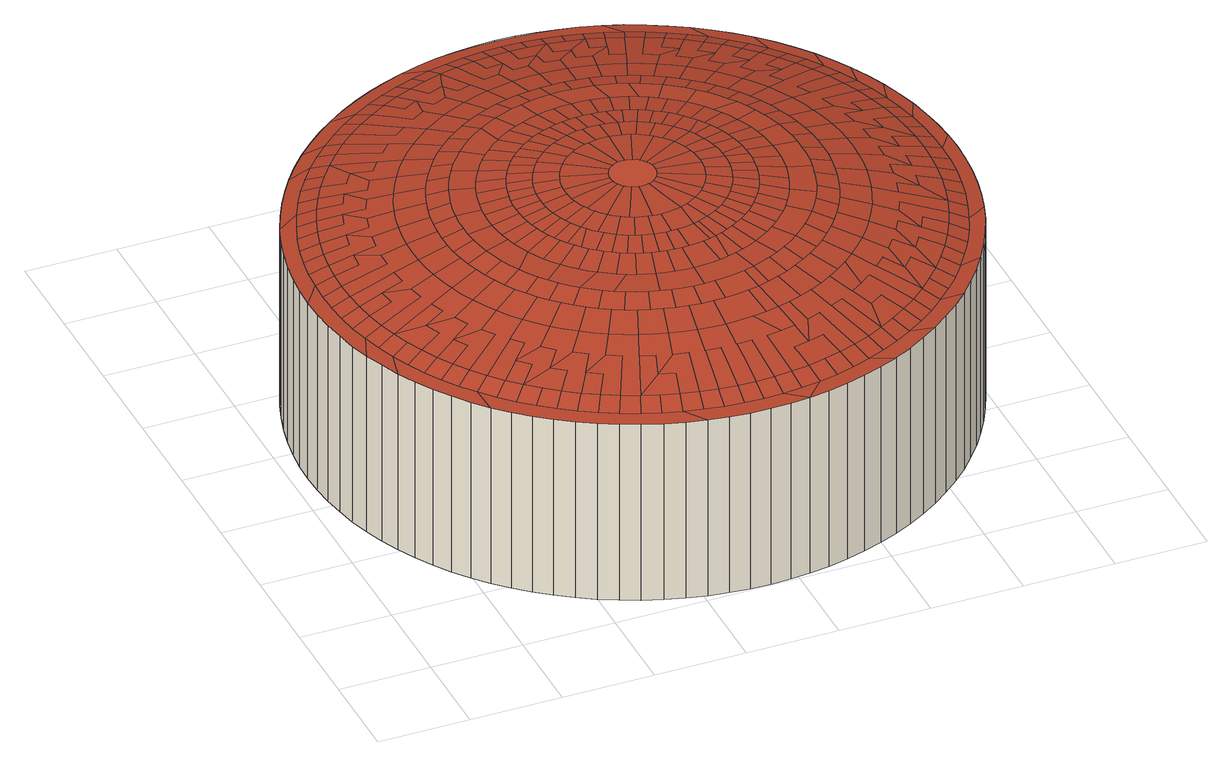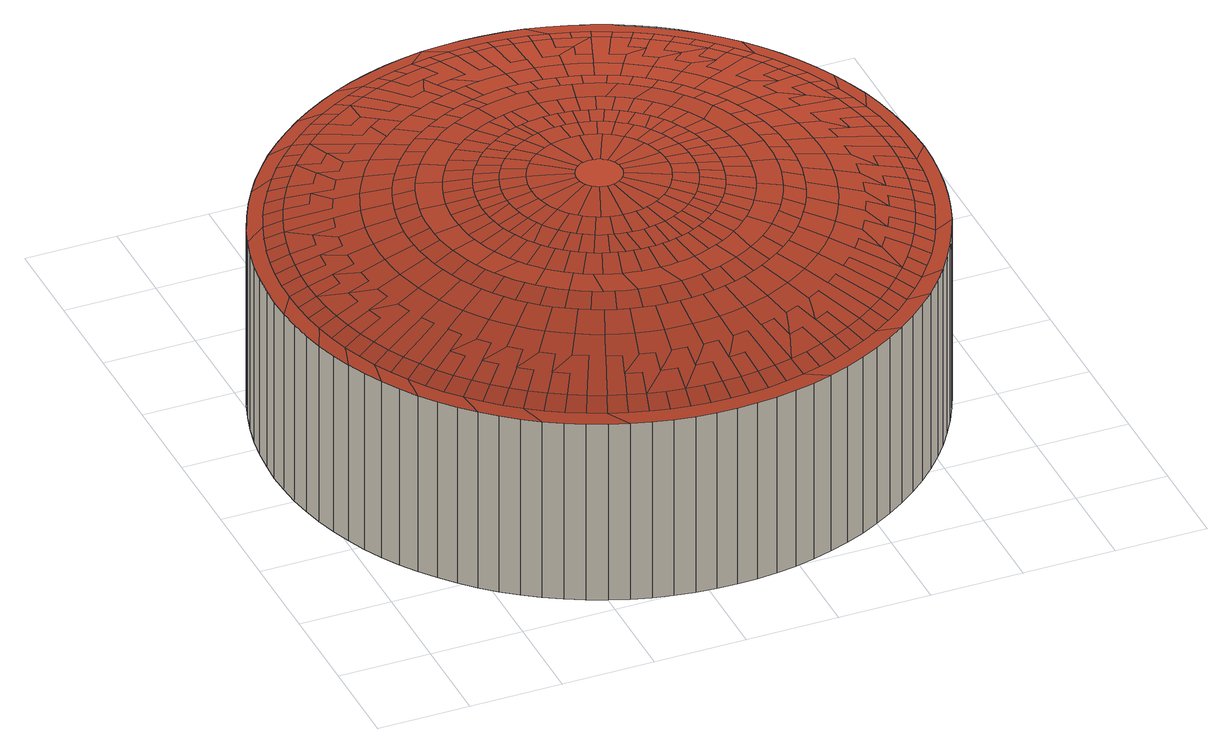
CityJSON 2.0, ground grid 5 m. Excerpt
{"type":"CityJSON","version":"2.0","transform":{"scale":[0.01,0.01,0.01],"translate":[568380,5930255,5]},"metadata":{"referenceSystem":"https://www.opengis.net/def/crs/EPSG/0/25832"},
"CityObjects":{
"building1":{"type":"Building","attributes":{"Grundfläche 2D":"973.888576","Grundhöhe NN":"5.052"},"geometry":[{"type":"Solid","lod":"3","boundaries":[[[[0,1,2,3,4,5,6,7,8,9]],[[10,11,12,13,1,0,14,15]],[[16,17,18,19,11,10,20,21]],[[22,23,24,25,17,16,26,27]],[[28,29,30,31,32,23,22,33,34,35]],[[36,37,38,39,40,41,42,29,28,43,44,45,46,47]],[[48,49,50,51,37,36,52,53]],[[54,55,56,49,48,57]],[[58,59,60,55,54,61]],[[62,63,64,59,58,65]],[[66,67,68,69,63,62,70,71]],[[72,73,74,75,67,66,76,77]],[[78,79,80,81,82,73,72,83,84,85]],[[86,87,88,89,90,91,92,93,94,95,96,79,78,97,98,99,100,101,102,103,104,105]],[[106,107,108,109,110,111,87,86,112,113,114,115]],[[116,117,118,119,107,106,120,121]],[[122,123,124,117,116,125]],[[126,127,128,129,130,123,122,131,132,133]],[[134,135,136,137,138,139,140,127,126,141,142,143,144,145]],[[146,147,148,149,150,151,135,134,152,153,154,155]],[[156,157,158,147,146,159]],[[160,161,162,163,164,165,157,156,166,167,168,169]],[[170,171,172,173,174,175,176,177,178,179,180,161,160,181,182,183,184,185,186,187,188,189]],[[5,190,191,192,193,194,171,170,195,196,197,198]],[[5,4,199,190]],[[200,201,202,203,204,205,206,207,208,209,210,211,212,213,214,215,216,217]],[[218,219,220,221,222,223,224,225,226,227,205,204,203,228]],[[229,230,231,232,233,234,235,236,237,238,223,222,221,239]],[[240,241,242,243,244,245,246,247,248,249,234,233,232,250]],[[251,252,253,254,255,256,257,258,259,245,244,243,260]],[[261,262,263,264,265,266,267,268,269,255,254,253,270]],[[271,272,273,274,275,276,277,278,279,280,266,265,264,281]],[[282,283,284,285,286,287,288,289,290,291,276,275,274,292]],[[293,294,295,296,297,298,299,300,301,302,287,286,285,303]],[[304,305,306,307,308,309,310,311,312,313,298,297,296,314]],[[315,316,317,318,319,320,321,322,323,324,309,308,307,325]],[[326,327,328,329,330,331,332,333,334,335,320,319,318,336]],[[337,338,339,340,341,342,343,344,345,346,331,330,329,347]],[[348,349,350,351,352,353,354,355,356,357,342,341,340,358]],[[359,360,361,362,363,364,365,366,367,368,353,352,351,369]],[[370,371,372,373,374,375,376,377,378,379,364,363,362,380]],[[381,382,383,384,385,386,387,388,389,390,375,374,373,391]],[[392,393,394,395,396,397,398,399,400,386,385,384,401]],[[402,403,404,405,406,407,408,409,410,396,395,394,411]],[[411,394,393,392,401,384,383,382,381,391,373,372,371,370,380,362,361,360,359,369,351,350,349,348,358,340,339,338,337,347,329,328,327,326,336,318,317,316,315,325,307,306,305,304,314,296,295,294,293,303,285,284,283,282,292,274,273,272,271,281,264,263,262,261,270,253,252,251,260,243,242,241,240,250,232,231,230,229,239,221,220,219,218,228,203,202,201,200,217,216,215,214,412,413,414,415,405,404,403,402]],[[414,413,412,214,213,212,416,417,418,419,407,406,405,415]],[[208,207,420,421,422,423,424,212,211,210,209]],[[205,227,425,426,427,420,207,206]],[[225,224,428,429,430,425,227,226]],[[238,237,431,432,433,428,224,223]],[[235,234,434,435,436,431,237,236]],[[248,247,437,438,439,434,234,249]],[[245,259,440,441,442,437,247,246]],[[257,256,443,444,445,440,259,258]],[[269,268,446,447,448,443,256,255]],[[266,280,449,450,451,446,268,267]],[[278,277,452,453,454,449,280,279]],[[291,290,455,456,457,452,277,276]],[[288,287,458,459,460,455,290,289]],[[301,300,461,462,463,458,287,302]],[[298,313,464,465,466,461,300,299]],[[311,310,467,468,469,464,313,312]],[[324,323,470,471,472,467,310,309]],[[321,320,473,474,475,470,323,322]],[[334,333,476,477,478,473,320,335]],[[331,346,479,480,481,476,333,332]],[[344,343,482,483,484,479,346,345]],[[357,356,485,486,487,482,343,342]],[[354,353,488,489,490,485,356,355]],[[367,366,491,492,493,488,353,368]],[[364,379,494,495,496,491,366,365]],[[377,376,497,498,499,494,379,378]],[[390,389,500,501,502,497,376,375]],[[387,386,503,504,505,500,389,388]],[[399,398,506,507,508,503,386,400]],[[396,410,509,510,511,506,398,397]],[[408,407,512,513,514,509,410,409]],[[418,417,515,516,517,512,407,419]],[[212,424,518,519,515,417,416]],[[421,520,521,522,523,424,423,422]],[[427,524,525,520,421,420]],[[425,526,527,524,427,426]],[[429,528,529,526,425,430]],[[433,530,531,528,429,428]],[[431,532,533,530,433,432]],[[435,534,535,532,431,436]],[[439,438,536,537,534,435,434]],[[437,538,539,536,438]],[[441,540,541,538,437,442]],[[445,542,543,540,441,440]],[[443,544,545,542,445,444]],[[447,546,547,544,443,448]],[[451,548,549,546,447,446]],[[449,550,551,548,451,450]],[[453,552,553,550,449,454]],[[457,554,555,552,453,452]],[[455,556,557,554,457,456]],[[459,558,559,556,455,460]],[[463,560,561,558,459,458]],[[461,562,563,560,463,462]],[[465,564,565,562,461,466]],[[469,566,567,564,465,464]],[[467,568,569,566,469,468]],[[471,570,571,568,467,472]],[[475,572,573,570,471,470]],[[473,478,574,575,572,475,474]],[[477,476,576,577,574,478]],[[481,578,579,576,476]],[[479,580,581,578,481,480]],[[483,582,583,580,479,484]],[[487,584,585,582,483,482]],[[485,586,587,584,487,486]],[[489,488,588,589,586,485,490]],[[493,590,591,588,488]],[[491,592,593,590,493,492]],[[495,594,595,592,491,496]],[[499,498,596,597,594,495,494]],[[497,598,599,596,498]],[[501,600,601,598,497,502]],[[505,602,603,600,501,500]],[[503,604,605,602,505,504]],[[507,606,607,604,503,508]],[[511,608,609,606,507,506]],[[509,610,611,608,511,510]],[[513,612,613,610,509,514]],[[517,614,615,612,513,512]],[[515,616,617,614,517,516]],[[518,618,619,616,515,519]],[[523,618,518,424]],[[525,620,621,622,623,522,521,520]],[[623,624,618,523,522]],[[527,625,626,620,525,524]],[[529,627,628,625,527,526]],[[531,629,630,627,529,528]],[[533,631,632,629,531,530]],[[535,633,634,631,533,532]],[[537,635,636,633,535,534]],[[539,637,638,635,537,536]],[[541,639,640,637,539,538]],[[543,641,642,639,541,540]],[[545,643,644,641,543,542]],[[547,645,646,643,545,544]],[[549,647,648,645,547,546]],[[551,649,650,647,549,548]],[[553,651,652,649,551,550]],[[555,653,654,651,553,552]],[[557,655,656,653,555,554]],[[559,657,658,655,557,556]],[[561,659,660,657,559,558]],[[563,661,662,659,561,560]],[[565,663,664,661,563,562]],[[567,665,666,663,565,564]],[[569,667,668,665,567,566]],[[571,669,670,667,569,568]],[[573,671,672,669,571,570]],[[575,673,674,671,573,572]],[[577,675,676,673,575,574]],[[579,677,678,675,577,576]],[[581,679,680,677,579,578]],[[583,681,682,679,581,580]],[[585,683,684,681,583,582]],[[587,685,686,683,585,584]],[[589,687,688,685,587,586]],[[591,689,690,687,589,588]],[[593,691,692,689,591,590]],[[595,693,694,691,593,592]],[[597,695,696,693,595,594]],[[599,697,698,695,597,596]],[[601,699,700,697,599,598]],[[603,701,702,699,601,600]],[[605,703,704,701,603,602]],[[607,705,706,703,605,604]],[[609,707,708,705,607,606]],[[611,709,710,707,609,608]],[[613,711,712,709,611,610]],[[615,713,714,711,613,612]],[[617,715,716,713,615,614]],[[619,717,718,715,617,616]],[[624,719,717,619,618]],[[621,620,720,721,722,723,724,725,719,624,623,622]],[[625,628,627,726,727,728,729,720,620,626]],[[629,632,730,731,732,733,726,627,630]],[[634,633,734,735,736,730,632,631]],[[635,638,637,737,738,739,734,633,636]],[[639,642,641,740,741,742,737,637,640]],[[643,646,743,744,745,746,740,641,644]],[[648,647,747,748,749,743,646,645]],[[649,652,750,751,752,747,647,650]],[[654,653,656,753,754,755,756,750,652,651]],[[658,657,757,758,759,753,656,655]],[[659,662,760,761,762,757,657,660]],[[664,663,763,764,765,766,760,662,661]],[[665,668,767,768,763,663,666]],[[670,669,769,770,771,767,668,667]],[[671,674,673,772,773,774,769,669,672]],[[675,678,677,775,776,777,778,772,673,676]],[[680,679,682,779,780,781,775,677]],[[681,684,782,783,784,779,682]],[[686,685,785,786,787,782,684,683]],[[687,690,788,789,790,791,785,685,688]],[[692,691,792,793,788,690,689]],[[693,696,794,795,796,792,691,694]],[[698,697,797,798,799,794,696,695]],[[699,702,701,800,801,802,803,797,697,700]],[[703,706,705,804,805,806,807,800,701,704]],[[707,710,808,809,810,804,705,708]],[[712,711,714,811,812,813,814,808,710,709]],[[716,715,815,816,817,811,714,713]],[[717,719,725,818,819,815,715,718]],[[721,820,821,822,823,724,723,722]],[[729,824,825,820,721,720]],[[727,826,827,824,729,728]],[[733,828,829,826,727,726]],[[731,830,831,828,733,732]],[[736,832,833,830,731,730]],[[734,834,835,832,736,735]],[[738,836,837,834,734,739]],[[742,838,839,836,738,737]],[[740,840,841,838,742,741]],[[745,842,843,840,740,746]],[[743,844,845,842,745,744]],[[748,846,847,844,743,749]],[[752,848,849,846,748,747]],[[750,850,851,848,752,751]],[[755,852,853,850,750,756]],[[753,854,855,852,755,754]],[[758,856,857,854,753,759]],[[762,858,859,856,758,757]],[[760,860,861,858,762,761]],[[765,862,863,860,760,766]],[[763,864,865,862,765,764]],[[767,866,867,864,763,768]],[[770,868,869,866,767,771]],[[774,870,871,868,770,769]],[[772,872,873,870,774,773]],[[777,874,875,872,772,778]],[[775,876,877,874,777,776]],[[780,878,879,876,775,781]],[[784,880,881,878,780,779]],[[782,882,883,880,784,783]],[[786,884,885,882,782,787]],[[791,886,887,884,786,785]],[[789,888,889,886,791,790]],[[793,890,891,888,789,788]],[[796,892,893,890,793,792]],[[794,894,895,892,796,795]],[[798,896,897,894,794,799]],[[803,898,899,896,798,797]],[[801,900,901,898,803,802]],[[807,902,903,900,801,800]],[[805,904,905,902,807,806]],[[810,906,907,904,805,804]],[[808,908,909,906,810,809]],[[813,910,911,908,808,814]],[[811,912,913,910,813,812]],[[816,914,915,912,811,817]],[[819,916,917,914,816,815]],[[725,918,919,916,819,818]],[[823,918,725,724]],[[825,920,921,922,923,822,821,820]],[[923,924,823,822]],[[827,925,926,920,825,824]],[[829,927,928,925,827,826]],[[831,929,930,927,829,828]],[[833,931,932,929,831,830]],[[835,933,934,931,833,832]],[[837,935,936,933,835,834]],[[839,937,938,935,837,836]],[[841,939,940,937,839,838]],[[843,941,942,939,841,840]],[[845,943,944,941,843,842]],[[847,945,946,943,845,844]],[[849,947,948,945,847,846]],[[851,949,950,947,849,848]],[[853,951,952,949,851,850]],[[855,953,954,951,853,852]],[[857,955,956,953,855,854]],[[859,957,958,955,857,856]],[[861,959,960,957,859,858]],[[863,961,962,959,861,860]],[[865,963,964,961,863,862]],[[867,965,966,963,865,864]],[[869,967,968,965,867,866]],[[871,969,970,967,869,868]],[[873,971,972,969,871,870]],[[875,973,974,971,873,872]],[[877,975,976,973,875,874]],[[879,977,978,975,877,876]],[[881,979,980,977,879,878]],[[883,981,982,979,881,880]],[[885,983,984,981,883,882]],[[887,985,986,983,885,884]],[[889,987,988,985,887,886]],[[891,989,990,987,889,888]],[[893,991,992,989,891,890]],[[895,993,994,991,893,892]],[[897,995,996,993,895,894]],[[899,997,998,995,897,896]],[[901,999,1000,997,899,898]],[[903,1001,1002,999,901,900]],[[905,1003,1004,1001,903,902]],[[907,1005,1006,1003,905,904]],[[909,1007,1008,1005,907,906]],[[911,1009,1010,1007,909,908]],[[913,1011,1012,1009,911,910]],[[915,1013,1014,1011,913,912]],[[917,1015,1016,1013,915,914]],[[919,1017,1018,1015,917,916]],[[823,924,1019,1017,919,918]],[[1020,1021,924,923,922]],[[920,1022,1023,1024,1025,1026,1027,1028,1020,922,921]],[[925,1029,1030,1031,1032,1033,1034,1022,920,926]],[[927,1035,1036,1037,1038,1039,1040,1029,925,928]],[[929,1041,1042,1043,1035,927,930]],[[931,1044,1045,1046,1047,1048,1049,1041,929,932]],[[933,1050,1051,1052,1044,931,934]],[[935,1053,1054,1055,1050,933,936]],[[937,1056,1057,1058,1053,935,938]],[[939,1059,1060,1061,1062,1063,1064,1056,937,940]],[[941,1065,1066,1067,1059,939,942]],[[943,1068,1069,1070,1065,941,944]],[[945,1071,1072,1073,1074,1075,1076,1068,943,946]],[[947,1077,1078,1079,1071,945,948]],[[949,1080,1081,1082,1083,1084,1085,1077,947,950]],[[951,1086,1087,1088,1080,949,952]],[[953,1089,1090,1091,1086,951,954]],[[955,1092,1093,1094,1089,953,956]],[[957,1095,1096,1097,1092,955,958]],[[959,1098,1099,1100,1095,957,960]],[[961,1101,1102,1103,1104,1105,1106,1098,959,962]],[[963,1107,1108,1109,1110,1111,1112,1101,961,964]],[[965,1113,1114,1115,1116,1117,1118,1107,963,966]],[[967,1119,1120,1121,1113,965,968]],[[969,1122,1123,1124,1119,967,970]],[[971,1125,1126,1127,1128,1129,1130,1122,969,972]],[[973,1131,1132,1133,1125,971,974]],[[975,1134,1135,1136,1131,973,976]],[[977,1137,1138,1139,1134,975,978]],[[979,1140,1141,1142,1137,977,980]],[[981,1143,1144,1145,1146,1147,1148,1140,979,982]],[[983,1149,1150,1151,1143,981,984]],[[985,1152,1153,1154,1149,983,986]],[[987,1155,1156,1157,1152,985,988]],[[989,1158,1159,1160,1155,987,990]],[[991,1161,1162,1163,1164,1165,1166,1158,989,992]],[[993,1167,1168,1169,1170,1171,1172,1161,991,994]],[[995,1173,1174,1175,1167,993,996]],[[997,1176,1177,1178,1173,995,998]],[[999,1179,1180,1181,1176,997,1000]],[[1001,1182,1183,1184,1179,999,1002]],[[1003,1185,1186,1187,1182,1001,1004]],[[1005,1188,1189,1190,1191,1192,1193,1185,1003,1006]],[[1007,1194,1195,1196,1188,1005,1008]],[[1009,1197,1198,1199,1194,1007,1010]],[[1011,1200,1201,1202,1197,1009,1012]],[[1203,1204,1205,1206,1207,1208,1200,1011,1014]],[[1016,1209,1203,1014,1013]],[[1018,1210,1211,1212,1213,1214,1209,1016,1015]],[[1019,1215,1216,1217,1218,1219,1220,1210,1018,1017]],[[1021,1221,1215,1019,924]],[[1027,1026,1222,1223,1221,1021,1020,1028]],[[1034,1033,1025,1024,1023,1022]],[[1040,1039,1032,1031,1030,1029]],[[1043,1224,1225,1038,1037,1036,1035]],[[1049,1048,1043,1042,1041]],[[1052,1226,1227,1047,1046,1045,1044]],[[1055,1228,1229,1230,1052,1051,1050]],[[1058,1231,1232,1055,1054,1053]],[[1064,1063,1233,1058,1057,1056]],[[1067,1234,1235,1062,1061,1060,1059]],[[1070,1236,1237,1238,1067,1066,1065]],[[1076,1075,1070,1069,1068]],[[1079,1239,1240,1074,1073,1072,1071]],[[1085,1084,1241,1079,1078,1077]],[[1088,1242,1243,1083,1082,1081,1080]],[[1091,1244,1245,1246,1088,1087,1086]],[[1094,1247,1248,1249,1091,1090,1089]],[[1097,1250,1251,1252,1094,1093,1092]],[[1100,1253,1254,1255,1097,1096,1095]],[[1106,1105,1100,1099,1098]],[[1112,1111,1104,1103,1102,1101]],[[1118,1117,1110,1109,1108,1107]],[[1121,1256,1257,1116,1115,1114,1113]],[[1124,1258,1259,1260,1121,1120,1119]],[[1130,1129,1124,1123,1122]],[[1133,1261,1262,1128,1127,1126,1125]],[[1136,1263,1264,1265,1133,1132,1131]],[[1139,1266,1267,1136,1135,1134]],[[1142,1268,1269,1139,1138,1137]],[[1148,1147,1270,1142,1141,1140]],[[1151,1271,1272,1146,1145,1144,1143]],[[1154,1273,1274,1275,1151,1150,1149]],[[1157,1276,1277,1278,1154,1153,1152]],[[1160,1279,1280,1281,1157,1156,1155]],[[1166,1165,1282,1160,1159,1158]],[[1172,1171,1164,1163,1162,1161]],[[1175,1283,1284,1170,1169,1168,1167]],[[1178,1285,1286,1287,1175,1174,1173]],[[1181,1288,1289,1178,1177,1176]],[[1184,1290,1291,1292,1181,1180,1179]],[[1187,1293,1294,1295,1184,1183,1182]],[[1193,1192,1187,1186,1185]],[[1196,1296,1297,1191,1190,1189,1188]],[[1199,1298,1299,1300,1196,1195,1194]],[[1202,1301,1302,1199,1198,1197]],[[1208,1207,1202,1201,1200]],[[1209,1214,1303,1304,1206,1205,1204,1203]],[[1220,1219,1213,1212,1211,1210]],[[1221,1305,1306,1218,1217,1216,1215]],[[1222,1307,1306,1305,1221,1223]],[[1048,1308,1225,1224,1043]],[[1230,1227,1226,1052]],[[1232,1309,1229,1228,1055]],[[1233,1232,1231,1058]],[[1238,1235,1234,1067]],[[1075,1310,1237,1236,1070]],[[1241,1240,1239,1079]],[[1246,1243,1242,1088]],[[1249,1245,1244,1091]],[[1252,1248,1247,1094]],[[1255,1251,1250,1097]],[[1105,1311,1254,1253,1100]],[[1260,1257,1256,1121]],[[1129,1312,1259,1258,1124]],[[1265,1262,1261,1133]],[[1267,1313,1264,1263,1136]],[[1269,1314,1267,1266,1139]],[[1270,1269,1268,1142]],[[1275,1272,1271,1151]],[[1278,1274,1273,1154]],[[1281,1277,1276,1157]],[[1282,1280,1279,1160]],[[1287,1284,1283,1175]],[[1289,1315,1286,1285,1178]],[[1292,1289,1288,1181]],[[1295,1291,1290,1184]],[[1192,1316,1294,1293,1187]],[[1300,1297,1296,1196]],[[1302,1317,1299,1298,1199]],[[1207,1318,1302,1301,1202]],[[1213,1319,1304,1303,1214]],[[199,4,1222,1026]],[[190,199,1026,1025]],[[4,3,1307,1222]],[[191,190,1025,1033]],[[192,191,1033,1032]],[[193,192,1032,1039]],[[194,193,1039,1038]],[[171,194,1038,1225]],[[172,171,1225,1308]],[[173,172,1308,1048]],[[174,173,1048,1047]],[[175,174,1047,1227]],[[176,175,1227,1230]],[[177,176,1230,1229]],[[178,177,1229,1309]],[[179,178,1309,1232]],[[180,179,1232,1233]],[[161,180,1233,1063]],[[162,161,1063,1062]],[[163,162,1062,1235]],[[164,163,1235,1238]],[[165,164,1238,1237]],[[157,165,1237,1310]],[[158,157,1310,1075]],[[147,158,1075,1074]],[[148,147,1074,1240]],[[149,148,1240,1241]],[[150,149,1241,1084]],[[151,150,1084,1083]],[[135,151,1083,1243]],[[136,135,1243,1246]],[[137,136,1246,1245]],[[138,137,1245,1249]],[[139,138,1249,1248]],[[140,139,1248,1252]],[[127,140,1252,1251]],[[128,127,1251,1255]],[[129,128,1255,1254]],[[130,129,1254,1311]],[[123,130,1311,1105]],[[124,123,1105,1104]],[[117,124,1104,1111]],[[118,117,1111,1110]],[[119,118,1110,1117]],[[107,119,1117,1116]],[[108,107,1116,1257]],[[109,108,1257,1260]],[[110,109,1260,1259]],[[111,110,1259,1312]],[[87,111,1312,1129]],[[88,87,1129,1128]],[[89,88,1128,1262]],[[90,89,1262,1265]],[[91,90,1265,1264]],[[92,91,1264,1313]],[[93,92,1313,1267]],[[94,93,1267,1314]],[[95,94,1314,1269]],[[96,95,1269,1270]],[[79,96,1270,1147]],[[80,79,1147,1146]],[[81,80,1146,1272]],[[82,81,1272,1275]],[[73,82,1275,1274]],[[74,73,1274,1278]],[[75,74,1278,1277]],[[67,75,1277,1281]],[[68,67,1281,1280]],[[69,68,1280,1282]],[[63,69,1282,1165]],[[64,63,1165,1164]],[[59,64,1164,1171]],[[60,59,1171,1170]],[[55,60,1170,1284]],[[56,55,1284,1287]],[[49,56,1287,1286]],[[50,49,1286,1315]],[[51,50,1315,1289]],[[37,51,1289,1292]],[[38,37,1292,1291]],[[39,38,1291,1295]],[[40,39,1295,1294]],[[41,40,1294,1316]],[[42,41,1316,1192]],[[29,42,1192,1191]],[[30,29,1191,1297]],[[31,30,1297,1300]],[[32,31,1300,1299]],[[23,32,1299,1317]],[[24,23,1317,1302]],[[25,24,1302,1318]],[[17,25,1318,1207]],[[18,17,1207,1206]],[[19,18,1206,1304]],[[11,19,1304,1319]],[[12,11,1319,1213]],[[13,12,1213,1219]],[[1,13,1219,1218]],[[2,1,1218,1306]],[[3,2,1306,1307]],[[1320,1321,7,6]],[[1321,1322,8,7]],[[1322,1323,9,8]],[[1324,1320,6,5]],[[1325,1326,188,187]],[[1326,1327,189,188]],[[1327,1328,170,189]],[[1328,1329,195,170]],[[1329,1330,196,195]],[[1330,1331,197,196]],[[1331,1332,198,197]],[[1332,1324,5,198]],[[1323,1333,0,9]],[[1333,1334,14,0]],[[1334,1335,15,14]],[[1335,1336,10,15]],[[1336,1337,20,10]],[[1337,1338,21,20]],[[1338,1339,16,21]],[[1339,1340,26,16]],[[1340,1341,27,26]],[[1341,1342,22,27]],[[1342,1343,33,22]],[[1343,1344,34,33]],[[1344,1345,35,34]],[[1345,1346,28,35]],[[1346,1347,43,28]],[[1347,1348,44,43]],[[1348,1349,45,44]],[[1349,1350,46,45]],[[1350,1351,47,46]],[[1351,1352,36,47]],[[1352,1353,52,36]],[[1353,1354,53,52]],[[1354,1355,48,53]],[[1355,1356,57,48]],[[1356,1357,54,57]],[[1357,1358,61,54]],[[1358,1359,58,61]],[[1359,1360,65,58]],[[1360,1361,62,65]],[[1361,1362,70,62]],[[1362,1363,71,70]],[[1363,1364,66,71]],[[1364,1365,76,66]],[[1365,1366,77,76]],[[1366,1367,72,77]],[[1367,1368,83,72]],[[1368,1369,84,83]],[[1369,1370,85,84]],[[1370,1371,78,85]],[[1371,1372,97,78]],[[1372,1373,98,97]],[[1373,1374,99,98]],[[1374,1375,100,99]],[[1375,1376,101,100]],[[1376,1377,102,101]],[[1377,1378,103,102]],[[1378,1379,104,103]],[[1379,1380,105,104]],[[1380,1381,86,105]],[[1381,1382,112,86]],[[1382,1383,113,112]],[[1383,1384,114,113]],[[1384,1385,115,114]],[[1385,1386,106,115]],[[1386,1387,120,106]],[[1387,1388,121,120]],[[1388,1389,116,121]],[[1389,1390,125,116]],[[1390,1391,122,125]],[[1391,1392,131,122]],[[1392,1393,132,131]],[[1393,1394,133,132]],[[1394,1395,126,133]],[[1395,1396,141,126]],[[1396,1397,142,141]],[[1397,1398,143,142]],[[1398,1399,144,143]],[[1399,1400,145,144]],[[1400,1401,134,145]],[[1401,1402,152,134]],[[1402,1403,153,152]],[[1403,1404,154,153]],[[1404,1405,155,154]],[[1405,1406,146,155]],[[1406,1407,159,146]],[[1407,1408,156,159]],[[1408,1409,166,156]],[[1409,1410,167,166]],[[1410,1411,168,167]],[[1411,1412,169,168]],[[1412,1413,160,169]],[[1413,1414,181,160]],[[1414,1415,182,181]],[[1415,1416,183,182]],[[1416,1417,184,183]],[[1417,1418,185,184]],[[1418,1419,186,185]],[[1419,1325,187,186]],[[1327,1326,1325,1419,1418,1417,1416,1415,1414,1413,1412,1411,1410,1409,1408,1407,1406,1405,1404,1403,1402,1401,1400,1399,1398,1397,1396,1395,1394,1393,1392,1391,1390,1389,1388,1387,1386,1385,1384,1383,1382,1381,1380,1379,1378,1377,1376,1375,1374,1373,1372,1371,1370,1369,1368,1367,1366,1365,1364,1363,1362,1361,1360,1359,1358,1357,1356,1355,1354,1353,1352,1351,1350,1349,1348,1347,1346,1345,1344,1343,1342,1341,1340,1339,1338,1337,1336,1335,1334,1333,1323,1322,1321,1320,1324,1332,1331,1330,1329,1328]]]],"semantics":{"surfaces":[{"type":"RoofSurface"},{"type":"WallSurface"},{"type":"GroundSurface"}],"values":[[0,0,0,0,0,0,0,0,0,0,0,0,0,0,0,0,0,0,0,0,0,0,0,0,0,0,0,0,0,0,0,0,0,0,0,0,0,0,0,0,0,0,0,0,0,0,0,0,0,0,0,0,0,0,0,0,0,0,0,0,0,0,0,0,0,0,0,0,0,0,0,0,0,0,0,0,0,0,0,0,0,0,0,0,0,0,0,0,0,0,0,0,0,0,0,0,0,0,0,0,0,0,0,0,0,0,0,0,0,0,0,0,0,0,0,0,0,0,0,0,0,0,0,0,0,0,0,0,0,0,0,0,0,0,0,0,0,0,0,0,0,0,0,0,0,0,0,0,0,0,0,0,0,0,0,0,0,0,0,0,0,0,0,0,0,0,0,0,0,0,0,0,0,0,0,0,0,0,0,0,0,0,0,0,0,0,0,0,0,0,0,0,0,0,0,0,0,0,0,0,0,0,0,0,0,0,0,0,0,0,0,0,0,0,0,0,0,0,0,0,0,0,0,0,0,0,0,0,0,0,0,0,0,0,0,0,0,0,0,0,0,0,0,0,0,0,0,0,0,0,0,0,0,0,0,0,0,0,0,0,0,0,0,0,0,0,0,0,0,0,0,0,0,0,0,0,0,0,0,0,0,0,0,0,0,0,0,0,0,0,0,0,0,0,0,0,0,0,0,0,0,0,0,0,0,0,0,0,0,0,0,0,0,0,0,0,0,0,0,0,0,0,0,0,0,0,0,0,0,0,0,0,0,0,0,0,0,0,0,0,0,0,0,0,0,0,0,0,0,0,0,0,0,0,0,0,0,0,0,0,0,0,0,0,0,0,0,0,0,0,0,0,0,0,0,0,0,0,0,0,0,0,0,0,0,0,0,0,0,0,0,0,0,0,0,0,0,0,0,0,0,0,0,0,0,0,0,0,0,0,0,0,0,0,0,0,0,0,0,0,0,0,0,0,0,0,0,0,0,0,0,0,0,0,0,0,0,0,0,0,0,0,0,0,0,0,0,0,0,0,0,0,0,0,0,0,0,0,0,0,0,0,0,0,0,0,0,0,0,0,0,0,0,0,0,0,0,0,0,0,0,0,0,0,0,0,0,0,0,0,0,0,0,0,0,0,0,0,0,0,0,0,0,0,0,0,0,0,0,0,0,0,0,0,0,0,0,0,0,0,0,0,0,0,0,0,0,0,0,0,0,0,0,0,0,0,0,0,0,0,0,1,1,1,1,1,1,1,1,1,1,1,1,1,1,1,1,1,1,1,1,1,1,1,1,1,1,1,1,1,1,1,1,1,1,1,1,1,1,1,1,1,1,1,1,1,1,1,1,1,1,1,1,1,1,1,1,1,1,1,1,1,1,1,1,1,1,1,1,1,1,1,1,1,1,1,1,1,1,1,1,1,1,1,1,1,1,1,1,1,1,1,1,1,1,1,1,1,1,1,1,2]]}}]}
},
"vertices":[
[2598,174,1069],[2466,205,1081],[2367,170,1081],[2266,140,1081],[2163,117,1081],[2068,21,1069],[2178,38,1069],[2286,62,1069],[2392,93,1069],[2496,130,1069],[2883,343,1069],[2748,349,1081],[2657,295,1081],[2563,247,1081],[2696,225,1069],[2792,281,1069],[3132,562,1069],[2998,543,1081],[2919,473,1081],[2836,408,1081],[2970,411,1069],[3054,484,1069],[3335,824,1069],[3208,780,1081],[3143,696,1081],[3073,617,1081],[3205,645,1069],[3273,732,1069],[3523,1223,1069],[3411,1149,1081],[3369,1052,1081],[3321,958,1081],[3267,867,1081],[3392,919,1069],[3442,1018,1069],[3486,1119,1069],[3606,1878,1069],[3529,1767,1081],[3526,1662,1081],[3516,1557,1081],[3499,1453,1081],[3476,1350,1081],[3447,1248,1081],[3554,1329,1069],[3578,1437,1069],[3596,1547,1069],[3606,1657,1069],[3610,1767,1069],[3555,2205,1069],[3500,2082,1081],[3516,1978,1081],[3526,1873,1081],[3596,1988,1069],[3579,2097,1069],[3486,2416,1069],[3447,2287,1081],[3477,2185,1081],[3524,2312,1069],[3392,2616,1069],[3370,2483,1081],[3411,2386,1081],[3443,2517,1069],[3274,2803,1069],[3268,2668,1081],[3322,2577,1081],[3336,2711,1069],[3055,3052,1069],[3074,2918,1081],[3144,2839,1081],[3209,2755,1081],[3206,2890,1069],[3133,2973,1069],[2793,3255,1069],[2837,3128,1081],[2920,3063,1081],[3000,2993,1081],[2972,3125,1069],[2884,3193,1069],[2394,3443,1069],[2468,3331,1081],[2565,3289,1081],[2659,3241,1081],[2750,3187,1081],[2698,3311,1069],[2599,3362,1069],[2498,3406,1069],[1305,3444,1069],[1431,3396,1081],[1534,3419,1081],[1639,3436,1081],[1744,3446,1081],[1849,3449,1081],[1955,3446,1081],[2060,3436,1081],[2164,3419,1081],[2267,3396,1081],[2369,3366,1081],[2287,3474,1069],[2180,3498,1069],[2070,3516,1069],[1960,3526,1069],[1849,3530,1069],[1739,3526,1069],[1629,3516,1069],[1519,3499,1069],[1411,3475,1069],[814,3194,1069],[949,3188,1081],[1040,3242,1081],[1134,3289,1081],[1231,3331,1081],[1330,3367,1081],[1201,3406,1069],[1099,3362,1069],[1001,3312,1069],[906,3256,1069],[565,2975,1069],[699,2994,1081],[778,3064,1081],[861,3129,1081],[727,3126,1069],[644,3053,1069],[424,2804,1069],[554,2840,1081],[624,2919,1081],[492,2892,1069],[211,2418,1069],[328,2485,1081],[376,2579,1081],[430,2670,1081],[489,2757,1081],[362,2713,1069],[306,2618,1069],[255,2519,1069],[87,1769,1069],[171,1875,1081],[181,1980,1081],[198,2084,1081],[221,2187,1081],[250,2288,1081],[286,2388,1081],[174,2313,1069],[143,2207,1069],[119,2099,1069],[101,1990,1069],[91,1880,1069],[173,1225,1069],[220,1351,1081],[197,1454,1081],[181,1559,1081],[171,1664,1081],[168,1769,1081],[91,1659,1069],[101,1549,1069],[118,1439,1069],[142,1331,1069],[255,1019,1069],[286,1150,1081],[250,1250,1081],[211,1121,1069],[564,563,1069],[553,698,1081],[488,781,1081],[429,869,1081],[375,959,1081],[328,1054,1081],[305,921,1069],[361,825,1069],[423,734,1069],[491,646,1069],[1518,38,1069],[1430,141,1081],[1328,170,1081],[1229,206,1081],[1132,248,1081],[1038,296,1081],[947,350,1081],[860,409,1081],[777,474,1081],[697,544,1081],[623,618,1081],[642,485,1069],[725,412,1069],[812,344,1069],[904,282,1069],[999,225,1069],[1098,175,1069],[1199,131,1069],[1303,94,1069],[1410,63,1069],[1953,91,1081],[1848,88,1081],[1742,91,1081],[1637,101,1081],[1533,118,1081],[1627,21,1069],[1737,11,1069],[1848,7,1069],[1958,11,1069],[2058,101,1081],[1856,1646,1381],[1848,1646,1381],[1841,1646,1381],[1833,1647,1381],[1815,1506,1372],[1803,1407,1366],[1825,1404,1366],[1848,1404,1366],[1871,1404,1366],[1894,1407,1366],[1917,1410,1366],[1939,1415,1366],[1961,1421,1366],[1930,1517,1372],[1886,1652,1381],[1879,1650,1381],[1871,1648,1381],[1864,1647,1381],[1818,1650,1381],[1810,1652,1381],[1803,1654,1381],[1796,1657,1381],[1736,1529,1372],[1693,1438,1366],[1714,1429,1366],[1736,1422,1366],[1758,1415,1366],[1780,1410,1366],[1826,1648,1381],[1783,1665,1381],[1776,1669,1381],[1770,1674,1381],[1765,1679,1381],[1667,1576,1372],[1599,1503,1366],[1616,1488,1366],[1634,1474,1366],[1653,1461,1366],[1673,1449,1366],[1789,1661,1381],[1754,1690,1381],[1749,1696,1381],[1745,1703,1381],[1741,1709,1381],[1617,1641,1372],[1529,1593,1366],[1541,1573,1366],[1554,1554,1366],[1568,1536,1366],[1583,1519,1366],[1759,1684,1381],[1734,1723,1381],[1732,1730,1381],[1730,1738,1381],[1589,1719,1372],[1490,1700,1366],[1495,1678,1366],[1502,1656,1366],[1509,1634,1366],[1519,1613,1366],[1738,1716,1381],[1727,1753,1381],[1726,1761,1381],[1726,1768,1381],[1726,1776,1381],[1584,1785,1372],[1485,1791,1366],[1484,1768,1366],[1485,1746,1366],[1487,1723,1366],[1728,1745,1381],[1728,1791,1381],[1730,1799,1381],[1732,1806,1381],[1734,1814,1381],[1603,1866,1372],[1510,1903,1366],[1502,1881,1366],[1495,1859,1366],[1490,1837,1366],[1487,1814,1366],[1727,1784,1381],[1741,1828,1381],[1745,1834,1381],[1749,1841,1381],[1754,1847,1381],[1645,1937,1372],[1568,2001,1366],[1554,1983,1366],[1541,1964,1366],[1529,1944,1366],[1519,1924,1366],[1738,1821,1381],[1765,1858,1381],[1770,1863,1381],[1776,1868,1381],[1783,1872,1381],[1707,1992,1372],[1653,2076,1366],[1634,2063,1366],[1616,2049,1366],[1599,2034,1366],[1583,2018,1366],[1759,1852,1381],[1796,1879,1381],[1803,1883,1381],[1811,1885,1381],[1818,1887,1381],[1783,2025,1372],[1758,2121,1366],[1736,2115,1366],[1715,2107,1366],[1694,2098,1366],[1673,2088,1366],[1790,1876,1381],[1833,1890,1381],[1841,1891,1381],[1849,1891,1381],[1856,1891,1381],[1865,2032,1372],[1872,2132,1366],[1849,2133,1366],[1826,2132,1366],[1803,2130,1366],[1780,2126,1366],[1826,1889,1381],[1872,1889,1381],[1879,1887,1381],[1886,1885,1381],[1894,1882,1381],[1946,2014,1372],[1983,2107,1366],[1961,2115,1366],[1939,2121,1366],[1917,2126,1366],[1894,2130,1366],[1864,1890,1381],[1908,1876,1381],[1914,1872,1381],[1921,1868,1381],[1927,1863,1381],[2017,1972,1372],[2081,2049,1366],[2063,2063,1366],[2044,2076,1366],[2024,2088,1366],[2004,2098,1366],[1901,1879,1381],[1938,1852,1381],[1943,1846,1381],[1948,1840,1381],[1952,1834,1381],[2072,1910,1372],[2156,1963,1366],[2144,1983,1366],[2130,2001,1366],[2114,2018,1366],[2098,2034,1366],[1933,1858,1381],[1960,1821,1381],[1963,1813,1381],[1965,1806,1381],[1967,1799,1381],[2105,1834,1372],[2202,1859,1366],[2195,1881,1366],[2188,1902,1366],[2179,1923,1366],[2168,1944,1366],[1956,1827,1381],[1970,1784,1381],[1971,1776,1381],[1971,1768,1381],[1971,1761,1381],[2113,1752,1372],[2212,1745,1366],[2213,1768,1366],[2212,1791,1366],[2210,1814,1366],[2207,1837,1366],[1969,1791,1381],[1969,1745,1381],[1967,1738,1381],[1965,1730,1381],[1963,1723,1381],[2094,1671,1372],[2187,1634,1366],[2195,1655,1366],[2202,1678,1366],[2207,1700,1366],[2210,1722,1366],[1970,1753,1381],[1956,1709,1381],[1952,1703,1381],[1948,1696,1381],[2052,1600,1372],[2129,1536,1366],[2143,1554,1366],[2156,1573,1366],[2168,1592,1366],[2178,1613,1366],[1959,1716,1381],[1938,1684,1381],[1932,1679,1381],[1927,1674,1381],[1921,1669,1381],[2004,1554,1372],[2063,1473,1366],[2081,1487,1366],[2098,1502,1366],[2114,1519,1366],[1943,1690,1381],[1894,1654,1381],[1901,1657,1381],[1908,1661,1381],[1914,1665,1381],[1983,1429,1366],[2004,1438,1366],[2024,1449,1366],[2044,1460,1366],[1848,1268,1350],[1880,1270,1350],[1911,1272,1350],[1942,1277,1350],[1973,1284,1350],[1755,1277,1350],[1786,1272,1350],[1817,1270,1350],[1664,1304,1350],[1694,1293,1350],[1724,1284,1350],[1581,1346,1350],[1607,1330,1350],[1635,1316,1350],[1506,1404,1350],[1530,1383,1350],[1555,1364,1350],[1444,1475,1350],[1463,1450,1350],[1484,1426,1350],[1396,1556,1350],[1410,1528,1350],[1426,1501,1350],[1364,1644,1350],[1373,1614,1350],[1384,1585,1350],[1350,1737,1350],[1353,1706,1350],[1357,1675,1350],[1353,1831,1350],[1350,1800,1350],[1349,1769,1350],[1373,1923,1350],[1365,1893,1350],[1358,1862,1350],[1411,2009,1350],[1396,1981,1350],[1384,1953,1350],[1464,2087,1350],[1444,2062,1350],[1427,2036,1350],[1530,2154,1350],[1507,2133,1350],[1484,2111,1350],[1608,2207,1350],[1581,2191,1350],[1555,2173,1350],[1694,2244,1350],[1665,2233,1350],[1636,2221,1350],[1786,2264,1350],[1755,2259,1350],[1724,2253,1350],[1880,2267,1350],[1849,2268,1350],[1817,2267,1350],[1973,2252,1350],[1942,2259,1350],[1911,2264,1350],[2062,2221,1350],[2033,2233,1350],[2003,2244,1350],[2143,2172,1350],[2117,2190,1350],[2090,2206,1350],[2213,2110,1350],[2191,2133,1350],[2167,2153,1350],[2271,2036,1350],[2253,2062,1350],[2234,2087,1350],[2313,1952,1350],[2301,1981,1350],[2287,2009,1350],[2340,1862,1350],[2333,1892,1350],[2324,1922,1350],[2348,1768,1350],[2347,1800,1350],[2344,1831,1350],[2339,1674,1350],[2344,1705,1350],[2347,1737,1350],[2313,1584,1350],[2324,1614,1350],[2333,1644,1350],[2270,1500,1350],[2286,1527,1350],[2301,1555,1350],[2213,1426,1350],[2233,1450,1350],[2253,1474,1350],[2142,1364,1350],[2167,1383,1350],[2191,1404,1350],[2061,1316,1350],[2089,1330,1350],[2116,1346,1350],[2003,1293,1350],[2032,1304,1350],[1888,1138,1331],[1927,1142,1331],[1967,1148,1331],[2005,1157,1331],[1808,1138,1331],[1848,1137,1331],[1730,1148,1331],[1769,1142,1331],[1653,1168,1331],[1691,1157,1331],[1579,1197,1331],[1616,1181,1331],[1510,1235,1331],[1544,1215,1331],[1446,1282,1331],[1477,1258,1331],[1388,1336,1331],[1416,1308,1331],[1337,1397,1331],[1362,1366,1331],[1295,1464,1331],[1315,1430,1331],[1261,1536,1331],[1277,1500,1331],[1237,1612,1331],[1248,1574,1331],[1222,1689,1331],[1228,1650,1331],[1217,1769,1331],[1218,1729,1331],[1222,1848,1331],[1218,1808,1331],[1237,1926,1331],[1228,1887,1331],[1261,2001,1331],[1248,1964,1331],[1295,2073,1331],[1277,2038,1331],[1338,2140,1331],[1315,2107,1331],[1388,2201,1331],[1362,2171,1331],[1446,2255,1331],[1416,2229,1331],[1510,2302,1331],[1478,2279,1331],[1580,2340,1331],[1544,2322,1331],[1654,2369,1331],[1616,2356,1331],[1731,2389,1331],[1692,2380,1331],[1809,2399,1331],[1770,2395,1331],[1889,2399,1331],[1849,2400,1331],[1967,2389,1331],[1928,2395,1331],[2044,2369,1331],[2006,2380,1331],[2118,2340,1331],[2081,2355,1331],[2187,2301,1331],[2153,2322,1331],[2251,2255,1331],[2220,2279,1331],[2309,2200,1331],[2281,2229,1331],[2360,2139,1331],[2335,2171,1331],[2402,2072,1331],[2382,2107,1331],[2436,2000,1331],[2420,2037,1331],[2460,1925,1331],[2449,1963,1331],[2475,1847,1331],[2469,1886,1331],[2480,1768,1331],[2479,1808,1331],[2475,1689,1331],[2479,1728,1331],[2460,1611,1331],[2469,1650,1331],[2436,1536,1331],[2449,1573,1331],[2402,1464,1331],[2420,1499,1331],[2359,1397,1331],[2382,1430,1331],[2309,1336,1331],[2335,1366,1331],[2251,1282,1331],[2281,1308,1331],[2187,1235,1331],[2219,1257,1331],[2117,1197,1331],[2153,1215,1331],[2043,1167,1331],[2081,1181,1331],[1848,985,1306],[1897,987,1306],[1946,992,1306],[1995,999,1306],[2043,1010,1306],[1750,992,1306],[1799,987,1306],[1653,1010,1306],[1701,999,1306],[1560,1041,1306],[1606,1024,1306],[1471,1083,1306],[1515,1060,1306],[1388,1135,1306],[1429,1108,1306],[1312,1198,1306],[1349,1165,1306],[1245,1270,1306],[1278,1233,1306],[1187,1349,1306],[1215,1308,1306],[1140,1435,1306],[1162,1392,1306],[1104,1527,1306],[1120,1480,1306],[1079,1622,1306],[1090,1574,1306],[1067,1720,1306],[1072,1671,1306],[1067,1818,1306],[1066,1769,1306],[1080,1915,1306],[1072,1867,1306],[1104,2011,1306],[1090,1963,1306],[1140,2102,1306],[1121,2057,1306],[1188,2188,1306],[1163,2146,1306],[1245,2268,1306],[1215,2229,1306],[1313,2339,1306],[1278,2305,1306],[1389,2402,1306],[1350,2372,1306],[1472,2455,1306],[1429,2430,1306],[1561,2496,1306],[1516,2477,1306],[1654,2527,1306],[1607,2513,1306],[1751,2545,1306],[1702,2538,1306],[1849,2551,1306],[1800,2550,1306],[1947,2545,1306],[1898,2550,1306],[2044,2527,1306],[1996,2537,1306],[2137,2496,1306],[2091,2513,1306],[2226,2454,1306],[2182,2477,1306],[2309,2401,1306],[2268,2429,1306],[2385,2339,1306],[2348,2371,1306],[2452,2267,1306],[2419,2304,1306],[2510,2188,1306],[2482,2228,1306],[2557,2101,1306],[2535,2145,1306],[2593,2010,1306],[2577,2056,1306],[2618,1915,1306],[2607,1963,1306],[2630,1817,1306],[2625,1866,1306],[2630,1719,1306],[2631,1768,1306],[2618,1621,1306],[2625,1670,1306],[2593,1526,1306],[2607,1573,1306],[2557,1435,1306],[2576,1480,1306],[2509,1349,1306],[2534,1391,1306],[2452,1269,1306],[2482,1308,1306],[2384,1197,1306],[2419,1232,1306],[2308,1135,1306],[2347,1165,1306],[2225,1082,1306],[2268,1107,1306],[2136,1040,1306],[2181,1060,1306],[2090,1024,1306],[1848,851,1294],[1906,852,1294],[1963,858,1294],[2020,867,1294],[2076,879,1294],[2132,895,1294],[1620,879,1294],[1676,867,1294],[1733,858,1294],[1790,852,1294],[1406,964,1294],[1457,938,1294],[1510,915,1294],[1565,896,1294],[1263,1062,1294],[1309,1026,1294],[1356,994,1294],[1141,1184,1294],[1179,1140,1294],[1220,1100,1294],[1044,1327,1294],[1073,1277,1294],[1106,1229,1294],[959,1541,1294],[976,1485,1294],[995,1431,1294],[1018,1378,1294],[932,1711,1294],[938,1654,1294],[947,1597,1294],[938,1884,1294],[933,1826,1294],[931,1769,1294],[995,2107,1294],[976,2052,1294],[960,1997,1294],[947,1941,1294],[1074,2261,1294],[1044,2211,1294],[1018,2159,1294],[1180,2397,1294],[1142,2354,1294],[1106,2308,1294],[1357,2543,1294],[1309,2511,1294],[1264,2476,1294],[1221,2438,1294],[1458,2599,1294],[1407,2573,1294],[1621,2657,1294],[1565,2641,1294],[1511,2622,1294],[1791,2684,1294],[1734,2679,1294],[1677,2670,1294],[2021,2670,1294],[1964,2679,1294],[1907,2684,1294],[1849,2686,1294],[2187,2621,1294],[2133,2641,1294],[2077,2657,1294],[2341,2543,1294],[2291,2572,1294],[2240,2599,1294],[2477,2437,1294],[2434,2475,1294],[2388,2511,1294],[2624,2260,1294],[2591,2307,1294],[2556,2353,1294],[2518,2396,1294],[2679,2159,1294],[2653,2210,1294],[2738,1996,1294],[2721,2051,1294],[2702,2106,1294],[2765,1825,1294],[2759,1883,1294],[2750,1940,1294],[2750,1596,1294],[2759,1653,1294],[2765,1710,1294],[2766,1768,1294],[2679,1377,1294],[2702,1430,1294],[2721,1484,1294],[2737,1540,1294],[2591,1229,1294],[2623,1276,1294],[2653,1326,1294],[2433,1061,1294],[2476,1099,1294],[2517,1140,1294],[2555,1183,1294],[2290,964,1294],[2340,993,1294],[2388,1025,1294],[2186,915,1294],[2239,938,1294],[1913,737,1263],[1978,743,1263],[2042,753,1263],[2105,767,1263],[1783,737,1263],[1848,735,1263],[1654,754,1263],[1719,743,1263],[1529,786,1263],[1591,768,1263],[1408,834,1263],[1468,808,1263],[1294,896,1263],[1350,863,1263],[1190,973,1263],[1241,933,1263],[1095,1062,1263],[1141,1016,1263],[1012,1162,1263],[1052,1110,1263],[943,1271,1263],[976,1215,1263],[888,1388,1263],[914,1329,1263],[848,1512,1263],[866,1450,1263],[823,1639,1263],[834,1575,1263],[815,1769,1263],[817,1704,1263],[824,1898,1263],[818,1834,1263],[848,2026,1263],[834,1962,1263],[888,2149,1263],[866,2088,1263],[943,2267,1263],[914,2209,1263],[1013,2376,1263],[977,2322,1263],[1096,2476,1263],[1053,2427,1263],[1190,2565,1263],[1142,2522,1263],[1295,2641,1263],[1242,2604,1263],[1409,2703,1263],[1351,2674,1263],[1530,2751,1263],[1469,2729,1263],[1656,2783,1263],[1592,2769,1263],[1784,2800,1263],[1720,2793,1263],[1914,2799,1263],[1849,2801,1263],[2043,2783,1263],[1979,2793,1263],[2168,2751,1263],[2106,2769,1263],[2289,2703,1263],[2229,2729,1263],[2403,2640,1263],[2347,2673,1263],[2507,2564,1263],[2456,2604,1263],[2602,2475,1263],[2556,2521,1263],[2685,2375,1263],[2645,2426,1263],[2754,2266,1263],[2721,2321,1263],[2809,2148,1263],[2784,2208,1263],[2849,2025,1263],[2831,2087,1263],[2874,1897,1263],[2864,1961,1263],[2882,1768,1263],[2880,1833,1263],[2873,1638,1263],[2880,1703,1263],[2849,1511,1263],[2863,1574,1263],[2809,1388,1263],[2831,1449,1263],[2754,1270,1263],[2783,1328,1263],[2684,1161,1263],[2720,1214,1263],[2601,1061,1263],[2644,1109,1263],[2507,972,1263],[2555,1015,1263],[2402,896,1263],[2455,932,1263],[2288,833,1263],[2346,863,1263],[2167,786,1263],[2228,808,1263],[1848,573,1225],[1923,576,1225],[1998,583,1225],[2072,594,1225],[2145,611,1225],[1698,583,1225],[1773,576,1225],[1551,611,1225],[1624,595,1225],[1408,658,1225],[1479,632,1225],[1272,721,1225],[1339,687,1225],[1146,802,1225],[1208,760,1225],[1030,898,1225],[1086,848,1225],[927,1007,1225],[977,951,1225],[839,1129,1225],[881,1066,1225],[767,1260,1225],[801,1193,1225],[712,1400,1225],[737,1329,1225],[674,1545,1225],[691,1472,1225],[656,1694,1225],[663,1619,1225],[656,1844,1225],[654,1769,1225],[675,1993,1225],[663,1919,1225],[712,2138,1225],[691,2066,1225],[768,2278,1225],[738,2209,1225],[840,2409,1225],[802,2345,1225],[928,2531,1225],[882,2471,1225],[1031,2640,1225],[978,2587,1225],[1147,2736,1225],[1087,2689,1225],[1273,2816,1225],[1209,2778,1225],[1409,2880,1225],[1340,2850,1225],[1552,2926,1225],[1480,2905,1225],[1699,2954,1225],[1625,2942,1225],[1849,2963,1225],[1774,2961,1225],[1999,2954,1225],[1924,2961,1225],[2146,2926,1225],[2073,2942,1225],[2289,2879,1225],[2218,2905,1225],[2425,2815,1225],[2358,2849,1225],[2552,2735,1225],[2489,2777,1225],[2667,2639,1225],[2611,2689,1225],[2770,2530,1225],[2720,2586,1225],[2858,2408,1225],[2816,2470,1225],[2930,2277,1225],[2896,2343,1225],[2985,2137,1225],[2960,2208,1225],[3022,1992,1225],[3006,2065,1225],[3041,1843,1225],[3034,1917,1225],[3041,1693,1225],[3044,1768,1225],[3022,1544,1225],[3034,1618,1225],[2985,1399,1225],[3006,1471,1225],[2930,1259,1225],[2959,1328,1225],[2857,1128,1225],[2895,1192,1225],[2769,1006,1225],[2815,1065,1225],[2666,897,1225],[2719,950,1225],[2550,801,1225],[2610,847,1225],[2424,721,1225],[2488,759,1225],[2288,657,1225],[2357,687,1225],[2217,632,1225],[2097,462,1188],[2179,480,1188],[1848,439,1188],[1931,441,1188],[1939,324,1156],[1947,193,1119],[2045,203,1119],[2029,333,1156],[2015,449,1188],[1681,449,1188],[1764,441,1188],[1757,325,1156],[1749,193,1119],[1848,190,1119],[1848,322,1156],[1517,481,1188],[1599,462,1188],[1577,347,1156],[1552,218,1119],[1650,203,1119],[1666,333,1156],[1358,532,1188],[1437,504,1188],[1401,393,1156],[1207,604,1188],[1282,566,1188],[1232,460,1156],[1176,341,1119],[1267,301,1119],[1315,424,1156],[1066,693,1188],[1135,646,1188],[1073,547,1156],[938,800,1188],[1000,744,1188],[926,654,1156],[824,921,1188],[879,859,1188],[793,779,1156],[726,1057,1188],[772,987,1188],[678,919,1156],[571,842,1119],[632,763,1119],[733,847,1156],[645,1203,1188],[683,1128,1188],[580,1072,1156],[584,1358,1188],[612,1279,1188],[503,1237,1156],[542,1520,1188],[560,1438,1188],[447,1409,1156],[320,1377,1119],[347,1282,1119],[472,1322,1156],[521,1686,1188],[529,1602,1188],[413,1588,1156],[521,1853,1188],[519,1769,1188],[402,1769,1156],[270,1769,1119],[274,1670,1119],[405,1678,1156],[543,2018,1188],[529,1936,1188],[413,1950,1156],[584,2180,1188],[561,2100,1188],[447,2129,1156],[646,2335,1188],[612,2258,1188],[504,2302,1156],[726,2481,1188],[684,2409,1188],[581,2466,1156],[824,2616,1188],[773,2550,1188],[679,2619,1156],[939,2738,1188],[880,2679,1188],[794,2759,1156],[699,2849,1119],[633,2775,1119],[734,2691,1156],[1068,2845,1188],[1002,2793,1188],[927,2884,1156],[843,2985,1119],[769,2919,1119],[859,2824,1156],[1209,2934,1188],[1137,2891,1188],[1074,2990,1156],[1004,3101,1119],[922,3046,1119],[999,2939,1156],[1360,3005,1188],[1283,2972,1188],[1233,3078,1156],[1519,3056,1188],[1438,3033,1188],[1402,3145,1156],[1683,3088,1188],[1600,3075,1188],[1578,3190,1156],[1554,3319,1119],[1457,3297,1119],[1490,3170,1156],[1849,3098,1188],[1766,3095,1188],[1758,3212,1156],[2016,3087,1188],[1933,3095,1188],[1940,3212,1156],[2180,3056,1188],[2098,3074,1188],[2120,3189,1156],[2339,3004,1188],[2260,3033,1188],[2296,3144,1156],[2490,2933,1188],[2415,2971,1188],[2465,3077,1156],[2521,3196,1119],[2430,3235,1119],[2382,3113,1156],[2631,2844,1188],[2562,2891,1188],[2624,2989,1156],[2759,2737,1188],[2697,2792,1188],[2771,2883,1156],[2873,2615,1188],[2818,2678,1188],[2904,2758,1156],[2972,2480,1188],[2925,2549,1188],[3019,2618,1156],[3052,2334,1188],[3014,2408,1188],[3117,2465,1156],[3232,2528,1119],[3181,2613,1119],[3070,2543,1156],[3113,2179,1188],[3085,2257,1188],[3194,2300,1156],[3316,2349,1119],[3277,2439,1119],[3158,2384,1156],[3155,2017,1188],[3137,2098,1188],[3250,2127,1156],[3176,1851,1188],[3168,1934,1188],[3284,1949,1156],[3176,1684,1188],[3178,1768,1188],[3295,1768,1156],[3155,1518,1188],[3168,1601,1188],[3284,1586,1156],[3113,1357,1188],[3136,1437,1188],[3250,1408,1156],[3051,1202,1188],[3085,1278,1188],[3193,1235,1156],[3315,1187,1119],[3349,1280,1119],[3224,1321,1156],[2971,1055,1188],[3013,1127,1188],[3116,1071,1156],[2873,920,1188],[2924,986,1188],[3019,917,1156],[2758,799,1188],[2817,858,1188],[2903,777,1156],[2630,692,1188],[2696,743,1188],[2770,653,1156],[2854,552,1119],[2928,617,1119],[2838,713,1156],[2560,645,1188],[2414,565,1188],[2489,603,1188],[2545,500,1156],[2608,385,1119],[2623,546,1156],[2259,504,1188],[2337,532,1188],[2380,423,1156],[2429,301,1119],[2520,340,1119],[2464,459,1156],[2208,367,1156],[2143,218,1119],[2119,347,1156],[1488,367,1156],[1455,240,1119],[1151,501,1156],[1088,386,1119],[997,598,1156],[920,492,1119],[1002,436,1119],[858,714,1156],[768,619,1119],[698,689,1119],[627,994,1156],[516,924,1119],[539,1153,1156],[420,1097,1119],[465,1009,1119],[427,1498,1156],[298,1474,1119],[283,1571,1119],[405,1860,1156],[274,1868,1119],[428,2040,1156],[299,2065,1119],[283,1967,1119],[473,2216,1156],[348,2257,1119],[320,2162,1119],[540,2385,1156],[421,2441,1119],[382,2350,1119],[627,2544,1156],[517,2615,1119],[466,2529,1119],[1152,3037,1156],[1089,3152,1119],[1317,3114,1156],[1268,3236,1119],[1177,3196,1119],[1668,3204,1156],[1652,3334,1119],[1849,3215,1156],[1849,3346,1119],[1750,3343,1119],[2031,3204,1156],[2047,3334,1119],[2209,3169,1156],[2242,3297,1119],[2337,3269,1119],[2546,3036,1156],[2609,3151,1119],[2699,2938,1156],[2777,3045,1119],[2695,3100,1119],[2839,2822,1156],[2929,2918,1119],[2855,2984,1119],[2964,2690,1156],[3065,2774,1119],[2999,2848,1119],[3126,2695,1119],[3225,2215,1156],[3350,2255,1119],[3270,2039,1156],[3399,2063,1119],[3377,2160,1119],[3293,1858,1156],[3423,1867,1119],[3292,1677,1156],[3423,1668,1119],[3427,1767,1119],[3269,1496,1156],[3398,1472,1119],[3414,1570,1119],[3157,1152,1156],[3276,1096,1119],[3070,992,1156],[3181,922,1119],[3231,1007,1119],[2963,846,1156],[3064,762,1119],[2698,597,1156],[2775,491,1119],[2295,392,1156],[2335,267,1119],[2240,240,1119],[1360,268,1119],[842,553,1119],[381,1188,1119],[572,2696,1119],[1362,3269,1119],[1948,3343,1119],[2145,3318,1119],[3414,1965,1119],[3377,1375,1119],[3125,840,1119],[2998,688,1119],[2693,436,1119],[2178,38,5],[2286,62,5],[2392,93,5],[2496,130,5],[2068,21,5],[1199,131,5],[1303,94,5],[1410,63,5],[1518,38,5],[1627,21,5],[1737,11,5],[1848,7,5],[1958,11,5],[2598,174,5],[2696,225,5],[2792,281,5],[2883,343,5],[2970,411,5],[3054,484,5],[3132,562,5],[3205,645,5],[3273,732,5],[3335,824,5],[3392,919,5],[3442,1018,5],[3486,1119,5],[3523,1223,5],[3554,1329,5],[3578,1437,5],[3596,1547,5],[3606,1657,5],[3610,1767,5],[3606,1878,5],[3596,1988,5],[3579,2097,5],[3555,2205,5],[3524,2312,5],[3486,2416,5],[3443,2517,5],[3392,2616,5],[3336,2711,5],[3274,2803,5],[3206,2890,5],[3133,2973,5],[3055,3052,5],[2972,3125,5],[2884,3193,5],[2793,3255,5],[2698,3311,5],[2599,3362,5],[2498,3406,5],[2394,3443,5],[2287,3474,5],[2180,3498,5],[2070,3516,5],[1960,3526,5],[1849,3530,5],[1739,3526,5],[1629,3516,5],[1519,3499,5],[1411,3475,5],[1305,3444,5],[1201,3406,5],[1099,3362,5],[1001,3312,5],[906,3256,5],[814,3194,5],[727,3126,5],[644,3053,5],[565,2975,5],[492,2892,5],[424,2804,5],[362,2713,5],[306,2618,5],[255,2519,5],[211,2418,5],[174,2313,5],[143,2207,5],[119,2099,5],[101,1990,5],[91,1880,5],[87,1769,5],[91,1659,5],[101,1549,5],[118,1439,5],[142,1331,5],[173,1225,5],[211,1121,5],[255,1019,5],[305,921,5],[361,825,5],[423,734,5],[491,646,5],[564,563,5],[642,485,5],[725,412,5],[812,344,5],[904,282,5],[999,225,5],[1098,175,5]
]}
